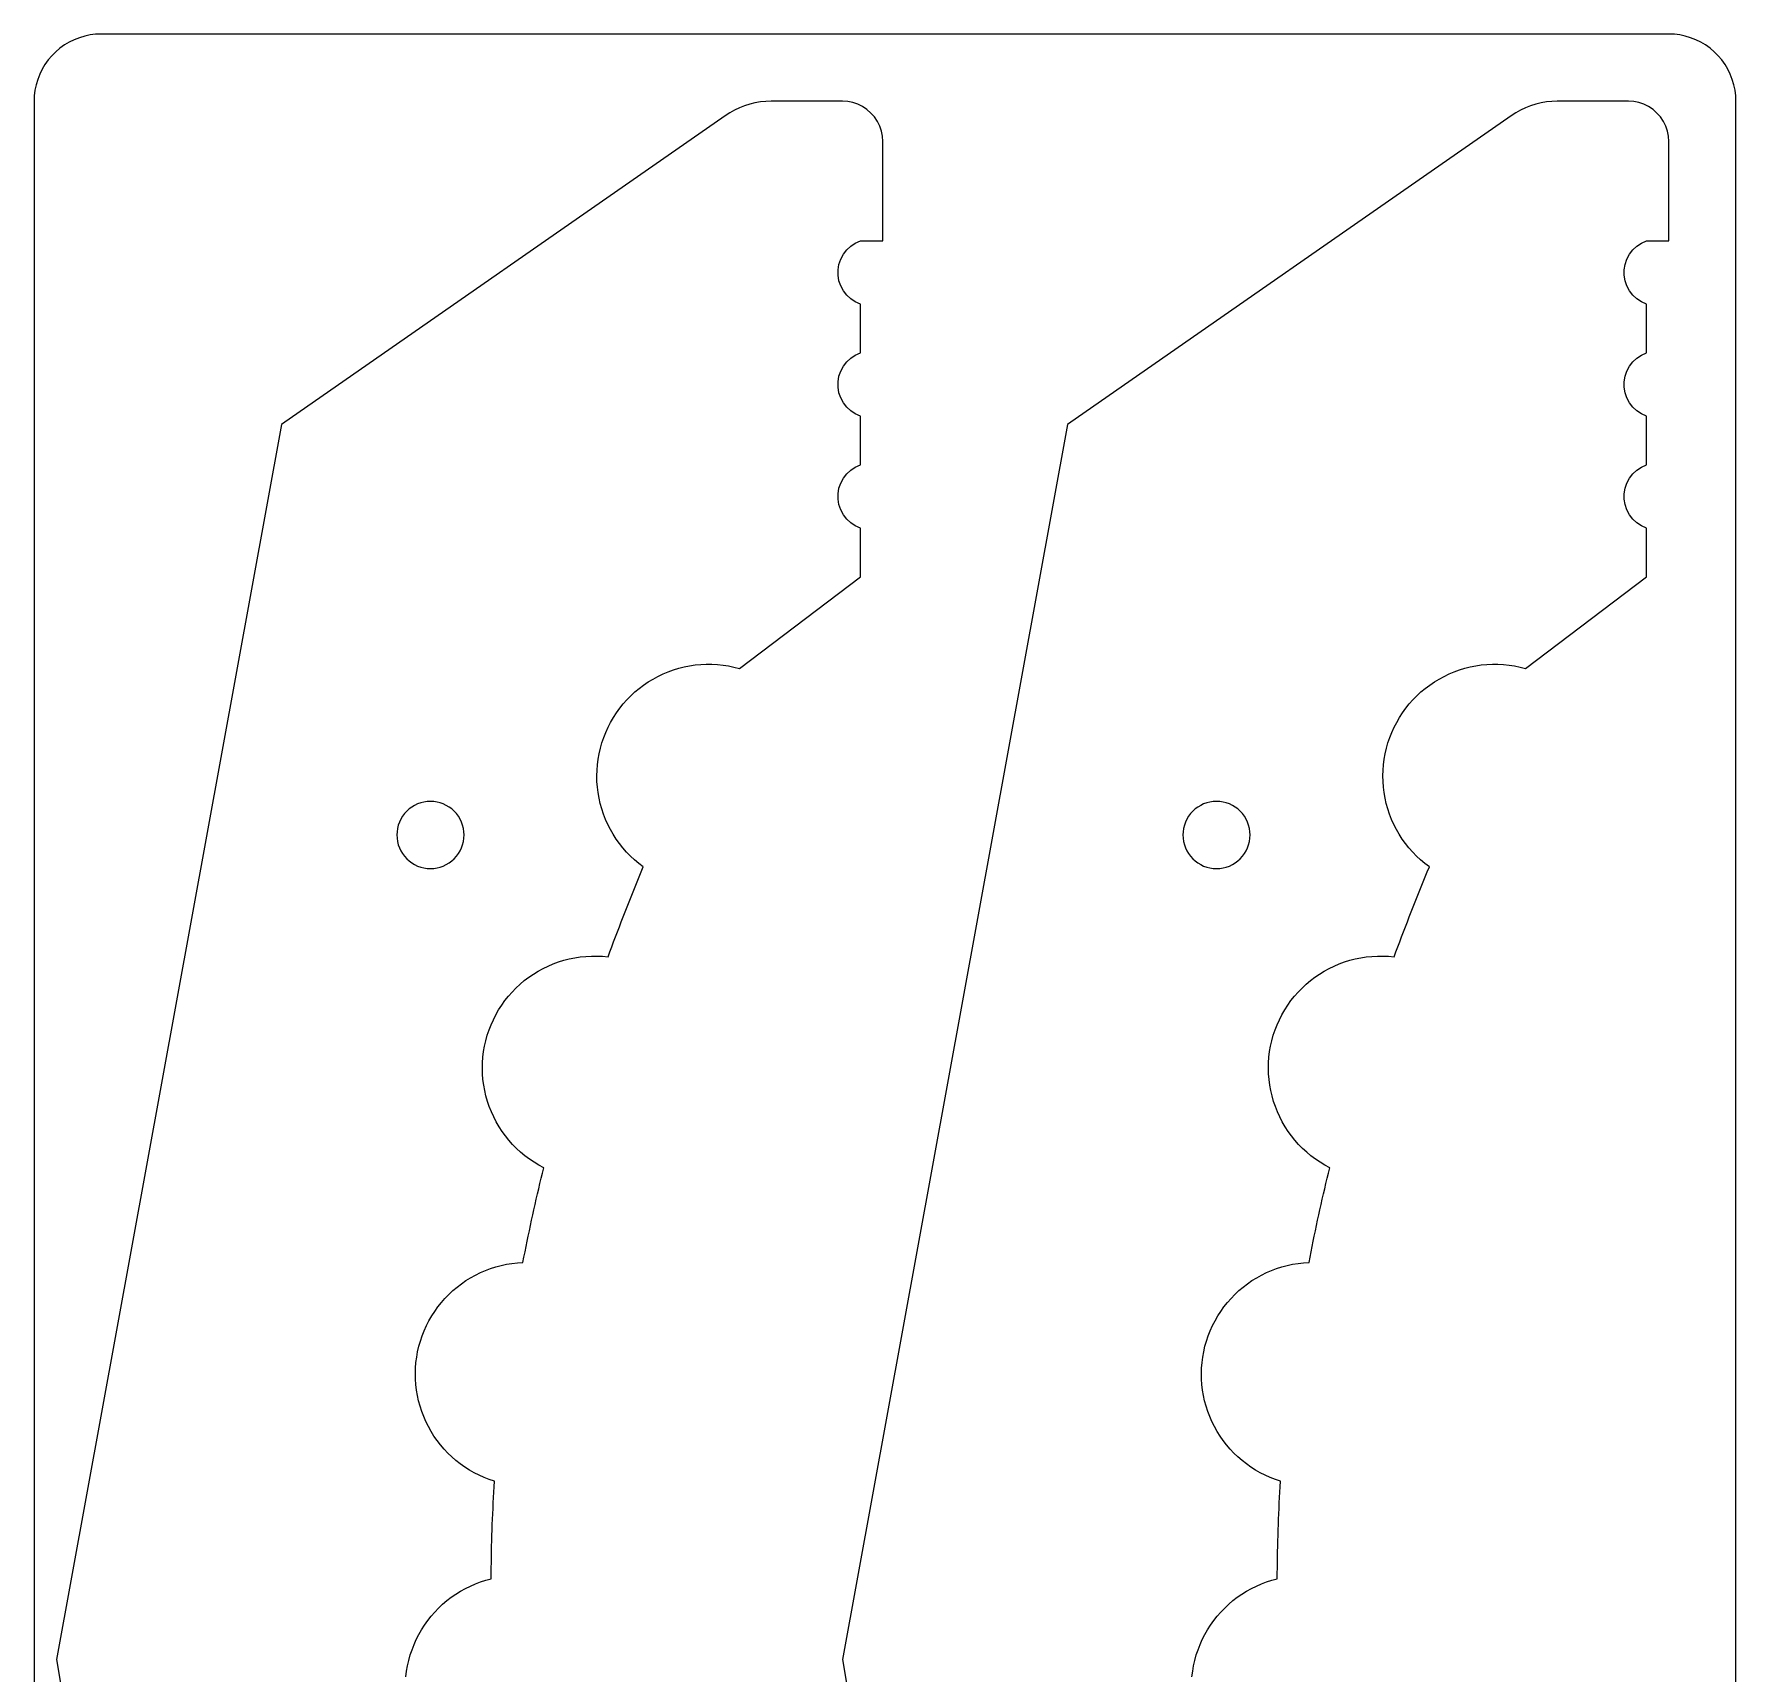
# Model space of a CAD drawing. Extents: x 1 to 481, y 1 to 148.
# Drawn here: x 1 to 77, y 74.5 to 147.7 of the extents above; entities that cross this region are included whole.
import ezdxf

# ---------------------------------------------------------------- set-up
doc = ezdxf.new("R2010")
doc.units = 0
doc.layers.get('0').update_dxf_attribs({"linetype": 'CONTINUOUS'})

msp = doc.modelspace()

# ---------------------------------------------------------------- linework, layer by layer
for p, q in [((2.795, 147.445), (2.572, 147.336)), ((3.026, 147.535), (2.795, 147.445)), ((3.264, 147.606), (3.026, 147.535)), ((3.506, 147.657), (3.264, 147.606)), ((3.752, 147.687), (3.506, 147.657)), ((4, 147.698), (3.752, 147.687)), ((74, 147.698), (4, 147.698)), ((74.248, 147.687), (74, 147.698)), ((74.494, 147.657), (74.248, 147.687)), ((74.736, 147.606), (74.494, 147.657)), ((74.974, 147.535), (74.736, 147.606)), ((75.205, 147.445), (74.974, 147.535)), ((75.428, 147.336), (75.205, 147.445)), ((1.793, 146.73), (1.633, 146.54)), ((1.968, 146.905), (1.793, 146.73)), ((2.157, 147.065), (1.968, 146.905)), ((2.359, 147.209), (2.157, 147.065)), ((2.572, 147.336), (2.359, 147.209)), ((75.641, 147.209), (75.428, 147.336)), ((75.843, 147.065), (75.641, 147.209)), ((76.032, 146.905), (75.843, 147.065)), ((76.207, 146.73), (76.032, 146.905)), ((76.367, 146.54), (76.207, 146.73)), ((1.362, 146.126), (1.253, 145.903)), ((1.489, 146.339), (1.362, 146.126)), ((1.633, 146.54), (1.489, 146.339)), ((76.511, 146.339), (76.367, 146.54)), ((76.638, 146.126), (76.511, 146.339)), ((76.747, 145.903), (76.638, 146.126)), ((1.041, 145.192), (1.01, 144.945)), ((1.092, 145.434), (1.041, 145.192)), ((1.163, 145.672), (1.092, 145.434)), ((1.253, 145.903), (1.163, 145.672)), ((76.837, 145.672), (76.747, 145.903)), ((76.908, 145.434), (76.837, 145.672)), ((76.959, 145.192), (76.908, 145.434)), ((76.99, 144.945), (76.959, 145.192)), ((1.01, 144.945), (1, 144.698)), ((1, 144.698), (1, 4)), ((32.498, 144.406), (32.278, 144.302)), ((32.725, 144.494), (32.498, 144.406)), ((32.957, 144.567), (32.725, 144.494)), ((33.193, 144.624), (32.957, 144.567)), ((33.433, 144.665), (33.193, 144.624)), ((33.675, 144.69), (33.433, 144.665)), ((33.918, 144.698), (33.675, 144.69)), ((37.099, 144.698), (33.918, 144.698)), ((37.334, 144.682), (37.099, 144.698)), ((37.565, 144.636), (37.334, 144.682)), ((37.788, 144.561), (37.565, 144.636)), ((37.999, 144.457), (37.788, 144.561)), ((38.195, 144.326), (37.999, 144.457)), ((67.599, 144.406), (67.379, 144.302)), ((67.826, 144.494), (67.599, 144.406)), ((68.058, 144.567), (67.826, 144.494)), ((68.295, 144.624), (68.058, 144.567)), ((68.535, 144.665), (68.295, 144.624)), ((68.777, 144.69), (68.535, 144.665)), ((69.02, 144.698), (68.777, 144.69)), ((72.2, 144.698), (69.02, 144.698)), ((72.435, 144.682), (72.2, 144.698)), ((72.666, 144.636), (72.435, 144.682)), ((72.889, 144.561), (72.666, 144.636)), ((73.1, 144.457), (72.889, 144.561)), ((73.296, 144.326), (73.1, 144.457)), ((77, 144.698), (76.99, 144.945)), ((77, 4), (77, 144.698)), ((31.861, 144.052), (12.048, 130.255)), ((32.065, 144.184), (31.861, 144.052)), ((32.278, 144.302), (32.065, 144.184)), ((38.372, 144.171), (38.195, 144.326)), ((38.527, 143.994), (38.372, 144.171)), ((38.658, 143.798), (38.527, 143.994)), ((38.762, 143.587), (38.658, 143.798)), ((66.962, 144.052), (47.149, 130.255)), ((67.167, 144.184), (66.962, 144.052)), ((67.379, 144.302), (67.167, 144.184)), ((73.473, 144.171), (73.296, 144.326)), ((73.628, 143.994), (73.473, 144.171)), ((73.759, 143.798), (73.628, 143.994)), ((73.863, 143.587), (73.759, 143.798)), ((38.837, 143.364), (38.762, 143.587)), ((38.883, 143.133), (38.837, 143.364)), ((38.899, 142.898), (38.883, 143.133)), ((38.899, 138.463), (38.899, 142.898)), ((73.939, 143.364), (73.863, 143.587)), ((73.985, 143.133), (73.939, 143.364)), ((74, 142.898), (73.985, 143.133)), ((74, 138.463), (74, 142.898)), ((37.47, 138.226), (37.674, 138.362)), ((37.674, 138.362), (37.899, 138.463)), ((37.899, 138.463), (38.899, 138.463)), ((72.571, 138.226), (72.776, 138.362)), ((72.776, 138.362), (73, 138.463)), ((73, 138.463), (74, 138.463)), ((36.944, 137.414), (37.023, 137.647)), ((37.023, 137.647), (37.14, 137.864)), ((37.14, 137.864), (37.29, 138.059)), ((37.29, 138.059), (37.47, 138.226)), ((72.045, 137.414), (72.125, 137.647)), ((72.125, 137.647), (72.241, 137.864)), ((72.241, 137.864), (72.391, 138.059)), ((72.391, 138.059), (72.571, 138.226)), ((36.904, 137.172), (36.944, 137.414)), ((36.904, 136.926), (36.904, 137.172)), ((36.944, 136.683), (36.904, 136.926)), ((72.005, 137.172), (72.045, 137.414)), ((72.005, 136.926), (72.005, 137.172)), ((72.045, 136.683), (72.005, 136.926)), ((37.023, 136.45), (36.944, 136.683)), ((37.14, 136.234), (37.023, 136.45)), ((37.29, 136.039), (37.14, 136.234)), ((72.125, 136.45), (72.045, 136.683)), ((72.241, 136.234), (72.125, 136.45)), ((72.391, 136.039), (72.241, 136.234)), ((37.47, 135.871), (37.29, 136.039)), ((37.674, 135.735), (37.47, 135.871)), ((37.899, 135.635), (37.674, 135.735)), ((37.899, 133.463), (37.899, 135.635)), ((72.571, 135.871), (72.391, 136.039)), ((72.776, 135.735), (72.571, 135.871)), ((73, 135.635), (72.776, 135.735)), ((73, 133.463), (73, 135.635)), ((37.14, 132.864), (37.29, 133.059)), ((37.29, 133.059), (37.47, 133.226)), ((37.47, 133.226), (37.674, 133.362)), ((37.674, 133.362), (37.899, 133.463)), ((72.241, 132.864), (72.391, 133.059)), ((72.391, 133.059), (72.571, 133.226)), ((72.571, 133.226), (72.776, 133.362)), ((72.776, 133.362), (73, 133.463)), ((36.904, 132.172), (36.944, 132.414)), ((36.944, 132.414), (37.023, 132.647)), ((37.023, 132.647), (37.14, 132.864)), ((72.005, 132.172), (72.045, 132.414)), ((72.045, 132.414), (72.125, 132.647)), ((72.125, 132.647), (72.241, 132.864)), ((36.904, 131.926), (36.904, 132.172)), ((36.944, 131.683), (36.904, 131.926)), ((37.023, 131.45), (36.944, 131.683)), ((72.005, 131.926), (72.005, 132.172)), ((72.045, 131.683), (72.005, 131.926)), ((72.125, 131.45), (72.045, 131.683)), ((37.14, 131.234), (37.023, 131.45)), ((37.29, 131.039), (37.14, 131.234)), ((37.47, 130.871), (37.29, 131.039)), ((37.674, 130.735), (37.47, 130.871)), ((37.899, 130.635), (37.674, 130.735)), ((72.241, 131.234), (72.125, 131.45)), ((72.391, 131.039), (72.241, 131.234)), ((72.571, 130.871), (72.391, 131.039)), ((72.776, 130.735), (72.571, 130.871)), ((73, 130.635), (72.776, 130.735)), ((12.048, 130.255), (2, 75.115)), ((47.149, 130.255), (37.101, 75.115)), ((37.899, 128.463), (37.899, 130.635)), ((73, 128.463), (73, 130.635)), ((37.674, 128.362), (37.899, 128.463)), ((72.776, 128.362), (73, 128.463)), ((37.023, 127.647), (37.14, 127.864)), ((37.14, 127.864), (37.29, 128.059)), ((37.29, 128.059), (37.47, 128.226)), ((37.47, 128.226), (37.674, 128.362)), ((72.125, 127.647), (72.241, 127.864)), ((72.241, 127.864), (72.391, 128.059)), ((72.391, 128.059), (72.571, 128.226)), ((72.571, 128.226), (72.776, 128.362)), ((36.904, 127.172), (36.944, 127.414)), ((36.904, 126.926), (36.904, 127.172)), ((36.944, 126.683), (36.904, 126.926)), ((36.944, 127.414), (37.023, 127.647)), ((72.005, 127.172), (72.045, 127.414)), ((72.005, 126.926), (72.005, 127.172)), ((72.045, 126.683), (72.005, 126.926)), ((72.045, 127.414), (72.125, 127.647)), ((37.023, 126.45), (36.944, 126.683)), ((37.14, 126.234), (37.023, 126.45)), ((37.29, 126.039), (37.14, 126.234)), ((72.125, 126.45), (72.045, 126.683)), ((72.241, 126.234), (72.125, 126.45)), ((72.391, 126.039), (72.241, 126.234)), ((37.47, 125.871), (37.29, 126.039)), ((37.674, 125.735), (37.47, 125.871)), ((37.899, 125.635), (37.674, 125.735)), ((37.899, 123.463), (37.899, 125.635)), ((72.571, 125.871), (72.391, 126.039)), ((72.776, 125.735), (72.571, 125.871)), ((73, 125.635), (72.776, 125.735)), ((73, 123.463), (73, 125.635)), ((32.499, 119.371), (37.899, 123.463)), ((67.6, 119.371), (73, 123.463)), ((29.552, 119.304), (29.79, 119.377)), ((29.79, 119.377), (30.032, 119.438)), ((30.032, 119.438), (30.276, 119.487)), ((30.276, 119.487), (30.523, 119.524)), ((30.523, 119.524), (30.771, 119.548)), ((30.771, 119.548), (31.02, 119.56)), ((31.02, 119.56), (31.27, 119.559)), ((31.27, 119.559), (31.519, 119.546)), ((31.519, 119.546), (31.767, 119.521)), ((31.767, 119.521), (32.013, 119.483)), ((32.013, 119.483), (32.257, 119.433)), ((32.257, 119.433), (32.499, 119.371)), ((64.653, 119.304), (64.891, 119.377)), ((64.891, 119.377), (65.133, 119.438)), ((65.133, 119.438), (65.377, 119.487)), ((65.377, 119.487), (65.624, 119.524)), ((65.624, 119.524), (65.872, 119.548)), ((65.872, 119.548), (66.121, 119.56)), ((66.121, 119.56), (66.371, 119.559)), ((66.371, 119.559), (66.62, 119.546)), ((66.62, 119.546), (66.868, 119.521)), ((66.868, 119.521), (67.114, 119.483)), ((67.114, 119.483), (67.359, 119.433)), ((67.359, 119.433), (67.6, 119.371)), ((28.024, 118.477), (28.223, 118.627)), ((28.223, 118.627), (28.43, 118.767)), ((28.43, 118.767), (28.643, 118.897)), ((28.643, 118.897), (28.862, 119.015)), ((28.862, 119.015), (29.087, 119.123)), ((29.087, 119.123), (29.317, 119.219)), ((29.317, 119.219), (29.552, 119.304)), ((63.126, 118.477), (63.325, 118.627)), ((63.325, 118.627), (63.531, 118.767)), ((63.531, 118.767), (63.744, 118.897)), ((63.744, 118.897), (63.963, 119.015)), ((63.963, 119.015), (64.188, 119.123)), ((64.188, 119.123), (64.418, 119.219)), ((64.418, 119.219), (64.653, 119.304)), ((27.31, 117.783), (27.475, 117.97)), ((27.475, 117.97), (27.65, 118.148)), ((27.65, 118.148), (27.833, 118.317)), ((27.833, 118.317), (28.024, 118.477)), ((62.411, 117.783), (62.577, 117.97)), ((62.577, 117.97), (62.751, 118.148)), ((62.751, 118.148), (62.934, 118.317)), ((62.934, 118.317), (63.126, 118.477)), ((26.747, 116.961), (26.872, 117.177)), ((26.872, 117.177), (27.008, 117.386)), ((27.008, 117.386), (27.154, 117.588)), ((27.154, 117.588), (27.31, 117.783)), ((61.849, 116.961), (61.974, 117.177)), ((61.974, 117.177), (62.109, 117.386)), ((62.109, 117.386), (62.255, 117.588)), ((62.255, 117.588), (62.411, 117.783)), ((26.359, 116.044), (26.439, 116.281)), ((26.439, 116.281), (26.53, 116.513)), ((26.53, 116.513), (26.633, 116.74)), ((26.633, 116.74), (26.747, 116.961)), ((61.46, 116.044), (61.54, 116.281)), ((61.54, 116.281), (61.631, 116.513)), ((61.631, 116.513), (61.734, 116.74)), ((61.734, 116.74), (61.849, 116.961)), ((26.191, 115.316), (26.235, 115.561)), ((26.235, 115.561), (26.291, 115.804)), ((26.291, 115.804), (26.359, 116.044)), ((61.292, 115.316), (61.336, 115.561)), ((61.336, 115.561), (61.392, 115.804)), ((61.392, 115.804), (61.46, 116.044)), ((26.134, 114.571), (26.14, 114.82)), ((26.14, 114.82), (26.159, 115.069)), ((26.159, 115.069), (26.191, 115.316)), ((61.235, 114.571), (61.241, 114.82)), ((61.241, 114.82), (61.261, 115.069)), ((61.261, 115.069), (61.292, 115.316)), ((26.139, 114.321), (26.134, 114.571)), ((26.157, 114.073), (26.139, 114.321)), ((26.188, 113.825), (26.157, 114.073)), ((61.241, 114.321), (61.235, 114.571)), ((61.259, 114.073), (61.241, 114.321)), ((61.289, 113.825), (61.259, 114.073)), ((17.996, 113.256), (17.869, 113.18)), ((18.129, 113.319), (17.996, 113.256)), ((18.267, 113.369), (18.129, 113.319)), ((18.41, 113.404), (18.267, 113.369)), ((18.556, 113.426), (18.41, 113.404)), ((18.703, 113.433), (18.556, 113.426)), ((18.85, 113.426), (18.703, 113.433)), ((18.995, 113.404), (18.85, 113.426)), ((19.138, 113.369), (18.995, 113.404)), ((19.277, 113.319), (19.138, 113.369)), ((19.41, 113.256), (19.277, 113.319)), ((19.536, 113.18), (19.41, 113.256)), ((26.231, 113.58), (26.188, 113.825)), ((26.286, 113.336), (26.231, 113.58)), ((26.353, 113.096), (26.286, 113.336)), ((53.097, 113.256), (52.971, 113.18)), ((53.23, 113.319), (53.097, 113.256)), ((53.369, 113.369), (53.23, 113.319)), ((53.511, 113.404), (53.369, 113.369)), ((53.657, 113.426), (53.511, 113.404)), ((53.804, 113.433), (53.657, 113.426)), ((53.951, 113.426), (53.804, 113.433)), ((54.097, 113.404), (53.951, 113.426)), ((54.239, 113.369), (54.097, 113.404)), ((54.378, 113.319), (54.239, 113.369)), ((54.511, 113.256), (54.378, 113.319)), ((54.637, 113.18), (54.511, 113.256)), ((61.332, 113.58), (61.289, 113.825)), ((61.387, 113.336), (61.332, 113.58)), ((61.454, 113.096), (61.387, 113.336)), ((17.317, 112.507), (17.267, 112.369)), ((17.38, 112.64), (17.317, 112.507)), ((17.456, 112.767), (17.38, 112.64)), ((17.543, 112.885), (17.456, 112.767)), ((17.642, 112.994), (17.543, 112.885)), ((17.751, 113.093), (17.642, 112.994)), ((17.869, 113.18), (17.751, 113.093)), ((19.654, 113.093), (19.536, 113.18)), ((19.763, 112.994), (19.654, 113.093)), ((19.862, 112.885), (19.763, 112.994)), ((19.95, 112.767), (19.862, 112.885)), ((20.026, 112.64), (19.95, 112.767)), ((20.089, 112.507), (20.026, 112.64)), ((20.138, 112.369), (20.089, 112.507)), ((26.432, 112.86), (26.353, 113.096)), ((26.523, 112.627), (26.432, 112.86)), ((26.625, 112.4), (26.523, 112.627)), ((52.418, 112.507), (52.369, 112.369)), ((52.481, 112.64), (52.418, 112.507)), ((52.557, 112.767), (52.481, 112.64)), ((52.644, 112.885), (52.557, 112.767)), ((52.743, 112.994), (52.644, 112.885)), ((52.852, 113.093), (52.743, 112.994)), ((52.971, 113.18), (52.852, 113.093)), ((54.756, 113.093), (54.637, 113.18)), ((54.865, 112.994), (54.756, 113.093)), ((54.964, 112.885), (54.865, 112.994)), ((55.051, 112.767), (54.964, 112.885)), ((55.127, 112.64), (55.051, 112.767)), ((55.19, 112.507), (55.127, 112.64)), ((55.239, 112.369), (55.19, 112.507)), ((61.533, 112.86), (61.454, 113.096)), ((61.624, 112.627), (61.533, 112.86)), ((61.726, 112.4), (61.624, 112.627)), ((17.21, 112.08), (17.203, 111.933)), ((17.203, 111.933), (17.21, 111.786)), ((17.232, 112.226), (17.21, 112.08)), ((17.21, 111.786), (17.232, 111.641)), ((17.267, 112.369), (17.232, 112.226)), ((20.174, 112.226), (20.138, 112.369)), ((20.196, 112.08), (20.174, 112.226)), ((20.174, 111.641), (20.196, 111.786)), ((20.203, 111.933), (20.196, 112.08)), ((20.196, 111.786), (20.203, 111.933)), ((26.738, 112.178), (26.625, 112.4)), ((26.862, 111.962), (26.738, 112.178)), ((26.997, 111.752), (26.862, 111.962)), ((27.143, 111.549), (26.997, 111.752)), ((52.311, 112.08), (52.304, 111.933)), ((52.304, 111.933), (52.311, 111.786)), ((52.333, 112.226), (52.311, 112.08)), ((52.311, 111.786), (52.333, 111.641)), ((52.369, 112.369), (52.333, 112.226)), ((55.275, 112.226), (55.239, 112.369)), ((55.297, 112.08), (55.275, 112.226)), ((55.275, 111.641), (55.297, 111.786)), ((55.304, 111.933), (55.297, 112.08)), ((55.297, 111.786), (55.304, 111.933)), ((61.839, 112.178), (61.726, 112.4)), ((61.964, 111.962), (61.839, 112.178)), ((62.099, 111.752), (61.964, 111.962)), ((62.244, 111.549), (62.099, 111.752)), ((17.232, 111.641), (17.267, 111.498)), ((17.267, 111.498), (17.317, 111.359)), ((17.317, 111.359), (17.38, 111.226)), ((17.38, 111.226), (17.456, 111.1)), ((17.456, 111.1), (17.543, 110.982)), ((17.543, 110.982), (17.642, 110.873)), ((19.763, 110.873), (19.862, 110.982)), ((19.862, 110.982), (19.95, 111.1)), ((19.95, 111.1), (20.026, 111.226)), ((20.026, 111.226), (20.089, 111.359)), ((20.089, 111.359), (20.138, 111.498)), ((20.138, 111.498), (20.174, 111.641)), ((27.298, 111.354), (27.143, 111.549)), ((27.462, 111.167), (27.298, 111.354)), ((27.636, 110.988), (27.462, 111.167)), ((27.819, 110.818), (27.636, 110.988)), ((52.333, 111.641), (52.369, 111.498)), ((52.369, 111.498), (52.418, 111.359)), ((52.418, 111.359), (52.481, 111.226)), ((52.481, 111.226), (52.557, 111.1)), ((52.557, 111.1), (52.644, 110.982)), ((52.644, 110.982), (52.743, 110.873)), ((54.865, 110.873), (54.964, 110.982)), ((54.964, 110.982), (55.051, 111.1)), ((55.051, 111.1), (55.127, 111.226)), ((55.127, 111.226), (55.19, 111.359)), ((55.19, 111.359), (55.239, 111.498)), ((55.239, 111.498), (55.275, 111.641)), ((62.399, 111.354), (62.244, 111.549)), ((62.564, 111.167), (62.399, 111.354)), ((62.737, 110.988), (62.564, 111.167)), ((62.92, 110.818), (62.737, 110.988)), ((17.642, 110.873), (17.751, 110.774)), ((17.751, 110.774), (17.869, 110.686)), ((17.869, 110.686), (17.996, 110.61)), ((17.996, 110.61), (18.129, 110.547)), ((18.129, 110.547), (18.267, 110.498)), ((18.267, 110.498), (18.41, 110.462)), ((18.41, 110.462), (18.556, 110.44)), ((18.556, 110.44), (18.703, 110.433)), ((18.703, 110.433), (18.85, 110.44)), ((18.85, 110.44), (18.995, 110.462)), ((18.995, 110.462), (19.138, 110.498)), ((19.138, 110.498), (19.277, 110.547)), ((19.277, 110.547), (19.41, 110.61)), ((19.41, 110.61), (19.536, 110.686)), ((19.536, 110.686), (19.654, 110.774)), ((19.654, 110.774), (19.763, 110.873)), ((28.009, 110.657), (27.819, 110.818)), ((28.208, 110.506), (28.009, 110.657)), ((28.024, 110.064), (28.116, 110.285)), ((28.116, 110.285), (28.208, 110.506)), ((52.743, 110.873), (52.852, 110.774)), ((52.852, 110.774), (52.971, 110.686)), ((52.971, 110.686), (53.097, 110.61)), ((53.097, 110.61), (53.23, 110.547)), ((53.23, 110.547), (53.369, 110.498)), ((53.369, 110.498), (53.511, 110.462)), ((53.511, 110.462), (53.657, 110.44)), ((53.657, 110.44), (53.804, 110.433)), ((53.804, 110.433), (53.951, 110.44)), ((53.951, 110.44), (54.097, 110.462)), ((54.097, 110.462), (54.239, 110.498)), ((54.239, 110.498), (54.378, 110.547)), ((54.378, 110.547), (54.511, 110.61)), ((54.511, 110.61), (54.637, 110.686)), ((54.637, 110.686), (54.756, 110.774)), ((54.756, 110.774), (54.865, 110.873)), ((63.111, 110.657), (62.92, 110.818)), ((63.309, 110.506), (63.111, 110.657)), ((63.125, 110.064), (63.217, 110.285)), ((63.217, 110.285), (63.309, 110.506)), ((27.752, 109.398), (27.842, 109.62)), ((27.842, 109.62), (27.933, 109.842)), ((27.933, 109.842), (28.024, 110.064)), ((62.853, 109.398), (62.943, 109.62)), ((62.943, 109.62), (63.034, 109.842)), ((63.034, 109.842), (63.125, 110.064)), ((27.398, 108.507), (27.485, 108.73)), ((27.485, 108.73), (27.574, 108.953)), ((27.574, 108.953), (27.662, 109.176)), ((27.662, 109.176), (27.752, 109.398)), ((62.499, 108.507), (62.587, 108.73)), ((62.587, 108.73), (62.675, 108.953)), ((62.675, 108.953), (62.764, 109.176)), ((62.764, 109.176), (62.853, 109.398)), ((27.138, 107.837), (27.224, 108.061)), ((27.224, 108.061), (27.31, 108.284)), ((27.31, 108.284), (27.398, 108.507)), ((62.239, 107.837), (62.325, 108.061)), ((62.325, 108.061), (62.412, 108.284)), ((62.412, 108.284), (62.499, 108.507)), ((26.8, 106.94), (26.883, 107.165)), ((26.883, 107.165), (26.968, 107.389)), ((26.968, 107.389), (27.052, 107.613)), ((27.052, 107.613), (27.138, 107.837)), ((61.901, 106.94), (61.985, 107.165)), ((61.985, 107.165), (62.069, 107.389)), ((62.069, 107.389), (62.154, 107.613)), ((62.154, 107.613), (62.239, 107.837)), ((24.898, 106.4), (25.143, 106.45)), ((25.143, 106.45), (25.39, 106.488)), ((25.39, 106.488), (25.638, 106.513)), ((25.638, 106.513), (25.887, 106.526)), ((25.887, 106.526), (26.136, 106.526)), ((26.136, 106.526), (26.386, 106.514)), ((26.386, 106.514), (26.634, 106.49)), ((26.634, 106.49), (26.717, 106.715)), ((26.717, 106.715), (26.8, 106.94)), ((60, 106.4), (60.244, 106.45)), ((60.244, 106.45), (60.491, 106.488)), ((60.491, 106.488), (60.739, 106.513)), ((60.739, 106.513), (60.988, 106.526)), ((60.988, 106.526), (61.238, 106.526)), ((61.238, 106.526), (61.487, 106.514)), ((61.487, 106.514), (61.735, 106.49)), ((61.735, 106.49), (61.818, 106.715)), ((61.818, 106.715), (61.901, 106.94)), ((23.093, 105.58), (23.299, 105.721)), ((23.299, 105.721), (23.511, 105.852)), ((23.511, 105.852), (23.73, 105.972)), ((23.73, 105.972), (23.955, 106.08)), ((23.955, 106.08), (24.184, 106.178)), ((24.184, 106.178), (24.419, 106.264)), ((24.419, 106.264), (24.657, 106.338)), ((24.657, 106.338), (24.898, 106.4)), ((58.194, 105.58), (58.4, 105.721)), ((58.4, 105.721), (58.612, 105.852)), ((58.612, 105.852), (58.831, 105.972)), ((58.831, 105.972), (59.056, 106.08)), ((59.056, 106.08), (59.285, 106.178)), ((59.285, 106.178), (59.52, 106.264)), ((59.52, 106.264), (59.758, 106.338)), ((59.758, 106.338), (60, 106.4)), ((22.183, 104.731), (22.347, 104.919)), ((22.347, 104.919), (22.521, 105.098)), ((22.521, 105.098), (22.704, 105.268)), ((22.704, 105.268), (22.894, 105.429)), ((22.894, 105.429), (23.093, 105.58)), ((57.284, 104.731), (57.449, 104.919)), ((57.449, 104.919), (57.622, 105.098)), ((57.622, 105.098), (57.805, 105.268)), ((57.805, 105.268), (57.996, 105.429)), ((57.996, 105.429), (58.194, 105.58)), ((21.624, 103.906), (21.748, 104.123)), ((21.748, 104.123), (21.883, 104.333)), ((21.883, 104.333), (22.028, 104.536)), ((22.028, 104.536), (22.183, 104.731)), ((56.725, 103.906), (56.849, 104.123)), ((56.849, 104.123), (56.984, 104.333)), ((56.984, 104.333), (57.129, 104.536)), ((57.129, 104.536), (57.284, 104.731)), ((21.318, 103.224), (21.409, 103.456)), ((21.409, 103.456), (21.511, 103.684)), ((21.511, 103.684), (21.624, 103.906)), ((56.419, 103.224), (56.51, 103.456)), ((56.51, 103.456), (56.612, 103.684)), ((56.612, 103.684), (56.725, 103.906)), ((21.118, 102.503), (21.173, 102.746)), ((21.173, 102.746), (21.239, 102.987)), ((21.239, 102.987), (21.318, 103.224)), ((56.219, 102.503), (56.274, 102.746)), ((56.274, 102.746), (56.341, 102.987)), ((56.341, 102.987), (56.419, 103.224)), ((21.027, 101.76), (21.045, 102.009)), ((21.045, 102.009), (21.075, 102.257)), ((21.075, 102.257), (21.118, 102.503)), ((56.128, 101.76), (56.146, 102.009)), ((56.146, 102.009), (56.177, 102.257)), ((56.177, 102.257), (56.219, 102.503)), ((21.022, 101.511), (21.027, 101.76)), ((21.029, 101.262), (21.022, 101.511)), ((21.048, 101.013), (21.029, 101.262)), ((56.123, 101.511), (56.128, 101.76)), ((56.13, 101.262), (56.123, 101.511)), ((56.15, 101.013), (56.13, 101.262)), ((21.08, 100.765), (21.048, 101.013)), ((21.124, 100.52), (21.08, 100.765)), ((21.181, 100.277), (21.124, 100.52)), ((56.182, 100.765), (56.15, 101.013)), ((56.226, 100.52), (56.182, 100.765)), ((56.282, 100.277), (56.226, 100.52)), ((21.249, 100.037), (21.181, 100.277)), ((21.33, 99.801), (21.249, 100.037)), ((21.422, 99.569), (21.33, 99.801)), ((21.525, 99.342), (21.422, 99.569)), ((56.351, 100.037), (56.282, 100.277)), ((56.431, 99.801), (56.351, 100.037)), ((56.523, 99.569), (56.431, 99.801)), ((56.626, 99.342), (56.523, 99.569)), ((21.64, 99.12), (21.525, 99.342)), ((21.765, 98.904), (21.64, 99.12)), ((21.901, 98.695), (21.765, 98.904)), ((56.741, 99.12), (56.626, 99.342)), ((56.867, 98.904), (56.741, 99.12)), ((57.003, 98.695), (56.867, 98.904)), ((22.048, 98.493), (21.901, 98.695)), ((22.204, 98.299), (22.048, 98.493)), ((22.37, 98.112), (22.204, 98.299)), ((22.545, 97.934), (22.37, 98.112)), ((57.149, 98.493), (57.003, 98.695)), ((57.305, 98.299), (57.149, 98.493)), ((57.471, 98.112), (57.305, 98.299)), ((57.646, 97.934), (57.471, 98.112)), ((22.729, 97.765), (22.545, 97.934)), ((22.92, 97.606), (22.729, 97.765)), ((23.12, 97.456), (22.92, 97.606)), ((23.327, 97.316), (23.12, 97.456)), ((23.54, 97.187), (23.327, 97.316)), ((57.83, 97.765), (57.646, 97.934)), ((58.022, 97.606), (57.83, 97.765)), ((58.221, 97.456), (58.022, 97.606)), ((58.428, 97.316), (58.221, 97.456)), ((58.641, 97.187), (58.428, 97.316)), ((23.76, 97.069), (23.54, 97.187)), ((23.591, 96.369), (23.646, 96.602)), ((23.646, 96.602), (23.703, 96.835)), ((23.703, 96.835), (23.76, 97.069)), ((58.861, 97.069), (58.641, 97.187)), ((58.692, 96.369), (58.748, 96.602)), ((58.748, 96.602), (58.804, 96.835)), ((58.804, 96.835), (58.861, 97.069)), ((23.427, 95.667), (23.481, 95.901)), ((23.481, 95.901), (23.535, 96.135)), ((23.535, 96.135), (23.591, 96.369)), ((58.529, 95.667), (58.582, 95.901)), ((58.582, 95.901), (58.637, 96.135)), ((58.637, 96.135), (58.692, 96.369)), ((23.27, 94.964), (23.322, 95.198)), ((23.322, 95.198), (23.374, 95.433)), ((23.374, 95.433), (23.427, 95.667)), ((58.371, 94.964), (58.423, 95.198)), ((58.423, 95.198), (58.475, 95.433)), ((58.475, 95.433), (58.529, 95.667)), ((23.069, 94.025), (23.118, 94.26)), ((23.118, 94.26), (23.168, 94.495)), ((23.168, 94.495), (23.219, 94.729)), ((23.219, 94.729), (23.27, 94.964)), ((58.17, 94.025), (58.22, 94.26)), ((58.22, 94.26), (58.269, 94.495)), ((58.269, 94.495), (58.32, 94.729)), ((58.32, 94.729), (58.371, 94.964)), ((22.926, 93.319), (22.973, 93.554)), ((22.973, 93.554), (23.021, 93.79)), ((23.021, 93.79), (23.069, 94.025)), ((58.027, 93.319), (58.074, 93.554)), ((58.074, 93.554), (58.122, 93.79)), ((58.122, 93.79), (58.17, 94.025)), ((21.86, 92.713), (22.1, 92.764)), ((22.1, 92.764), (22.343, 92.804)), ((22.343, 92.804), (22.588, 92.832)), ((22.588, 92.832), (22.833, 92.848)), ((22.833, 92.848), (22.879, 93.083)), ((22.879, 93.083), (22.926, 93.319)), ((56.961, 92.713), (57.202, 92.764)), ((57.202, 92.764), (57.444, 92.804)), ((57.444, 92.804), (57.689, 92.832)), ((57.689, 92.832), (57.935, 92.848)), ((57.935, 92.848), (57.98, 93.083)), ((57.98, 93.083), (58.027, 93.319)), ((20.084, 91.893), (20.287, 92.032)), ((20.287, 92.032), (20.496, 92.162)), ((20.496, 92.162), (20.711, 92.282)), ((20.711, 92.282), (20.932, 92.39)), ((20.932, 92.39), (21.157, 92.488)), ((21.157, 92.488), (21.388, 92.574)), ((21.388, 92.574), (21.622, 92.649)), ((21.622, 92.649), (21.86, 92.713)), ((55.186, 91.893), (55.388, 92.032)), ((55.388, 92.032), (55.597, 92.162)), ((55.597, 92.162), (55.812, 92.282)), ((55.812, 92.282), (56.033, 92.39)), ((56.033, 92.39), (56.259, 92.488)), ((56.259, 92.488), (56.489, 92.574)), ((56.489, 92.574), (56.723, 92.649)), ((56.723, 92.649), (56.961, 92.713)), ((19.189, 91.054), (19.351, 91.239)), ((19.351, 91.239), (19.522, 91.415)), ((19.522, 91.415), (19.702, 91.584)), ((19.702, 91.584), (19.889, 91.743)), ((19.889, 91.743), (20.084, 91.893)), ((54.29, 91.054), (54.452, 91.239)), ((54.452, 91.239), (54.623, 91.415)), ((54.623, 91.415), (54.803, 91.584)), ((54.803, 91.584), (54.99, 91.743)), ((54.99, 91.743), (55.186, 91.893)), ((18.637, 90.241), (18.759, 90.454)), ((18.759, 90.454), (18.893, 90.661)), ((18.893, 90.661), (19.036, 90.861)), ((19.036, 90.861), (19.189, 91.054)), ((53.738, 90.241), (53.861, 90.454)), ((53.861, 90.454), (53.994, 90.661)), ((53.994, 90.661), (54.137, 90.861)), ((54.137, 90.861), (54.29, 91.054)), ((18.333, 89.569), (18.423, 89.797)), ((18.423, 89.797), (18.524, 90.022)), ((18.524, 90.022), (18.637, 90.241)), ((53.434, 89.569), (53.524, 89.797)), ((53.524, 89.797), (53.626, 90.022)), ((53.626, 90.022), (53.738, 90.241)), ((18.131, 88.859), (18.187, 89.099)), ((18.187, 89.099), (18.254, 89.335)), ((18.254, 89.335), (18.333, 89.569)), ((53.233, 88.859), (53.288, 89.099)), ((53.288, 89.099), (53.355, 89.335)), ((53.355, 89.335), (53.434, 89.569)), ((18.036, 88.128), (18.056, 88.373)), ((18.056, 88.373), (18.088, 88.617)), ((18.088, 88.617), (18.131, 88.859)), ((53.138, 88.128), (53.157, 88.373)), ((53.157, 88.373), (53.189, 88.617)), ((53.189, 88.617), (53.233, 88.859)), ((18.029, 87.882), (18.036, 88.128)), ((18.033, 87.636), (18.029, 87.882)), ((18.05, 87.39), (18.033, 87.636)), ((53.13, 87.882), (53.138, 88.128)), ((53.135, 87.636), (53.13, 87.882)), ((53.151, 87.39), (53.135, 87.636)), ((18.079, 87.146), (18.05, 87.39)), ((18.12, 86.903), (18.079, 87.146)), ((18.172, 86.663), (18.12, 86.903)), ((18.236, 86.425), (18.172, 86.663)), ((53.18, 87.146), (53.151, 87.39)), ((53.221, 86.903), (53.18, 87.146)), ((53.273, 86.663), (53.221, 86.903)), ((53.338, 86.425), (53.273, 86.663)), ((18.312, 86.191), (18.236, 86.425)), ((18.4, 85.961), (18.312, 86.191)), ((18.498, 85.736), (18.4, 85.961)), ((53.414, 86.191), (53.338, 86.425)), ((53.501, 85.961), (53.414, 86.191)), ((53.6, 85.736), (53.501, 85.961)), ((18.608, 85.516), (18.498, 85.736)), ((18.728, 85.301), (18.608, 85.516)), ((18.859, 85.093), (18.728, 85.301)), ((53.709, 85.516), (53.6, 85.736)), ((53.829, 85.301), (53.709, 85.516)), ((53.96, 85.093), (53.829, 85.301)), ((19, 84.891), (18.859, 85.093)), ((19.15, 84.696), (19, 84.891)), ((19.31, 84.509), (19.15, 84.696)), ((19.479, 84.33), (19.31, 84.509)), ((54.101, 84.891), (53.96, 85.093)), ((54.251, 84.696), (54.101, 84.891)), ((54.411, 84.509), (54.251, 84.696)), ((54.58, 84.33), (54.411, 84.509)), ((19.656, 84.16), (19.479, 84.33)), ((19.842, 83.998), (19.656, 84.16)), ((20.035, 83.846), (19.842, 83.998)), ((20.236, 83.704), (20.035, 83.846)), ((20.444, 83.572), (20.236, 83.704)), ((54.758, 84.16), (54.58, 84.33)), ((54.943, 83.998), (54.758, 84.16)), ((55.137, 83.846), (54.943, 83.998)), ((55.337, 83.704), (55.137, 83.846)), ((55.545, 83.572), (55.337, 83.704)), ((20.657, 83.45), (20.444, 83.572)), ((20.877, 83.338), (20.657, 83.45)), ((21.101, 83.238), (20.877, 83.338)), ((21.331, 83.149), (21.101, 83.238)), ((21.564, 83.071), (21.331, 83.149)), ((21.549, 82.829), (21.564, 83.071)), ((55.758, 83.45), (55.545, 83.572)), ((55.978, 83.338), (55.758, 83.45)), ((56.202, 83.238), (55.978, 83.338)), ((56.432, 83.149), (56.202, 83.238)), ((56.665, 83.071), (56.432, 83.149)), ((56.65, 82.829), (56.665, 83.071)), ((21.496, 81.863), (21.508, 82.105)), ((21.508, 82.105), (21.521, 82.346)), ((21.521, 82.346), (21.534, 82.588)), ((21.534, 82.588), (21.549, 82.829)), ((56.597, 81.863), (56.609, 82.105)), ((56.609, 82.105), (56.622, 82.346)), ((56.622, 82.346), (56.635, 82.588)), ((56.635, 82.588), (56.65, 82.829)), ((21.465, 81.138), (21.474, 81.38)), ((21.474, 81.38), (21.485, 81.622)), ((21.485, 81.622), (21.496, 81.863)), ((56.566, 81.138), (56.576, 81.38)), ((56.576, 81.38), (56.586, 81.622)), ((56.586, 81.622), (56.597, 81.863)), ((21.442, 80.413), (21.448, 80.655)), ((21.448, 80.655), (21.456, 80.897)), ((21.456, 80.897), (21.465, 81.138)), ((56.543, 80.413), (56.55, 80.655)), ((56.55, 80.655), (56.557, 80.897)), ((56.557, 80.897), (56.566, 81.138)), ((21.426, 79.688), (21.43, 79.929)), ((21.43, 79.929), (21.435, 80.171)), ((21.435, 80.171), (21.442, 80.413)), ((56.527, 79.688), (56.531, 79.929)), ((56.531, 79.929), (56.537, 80.171)), ((56.537, 80.171), (56.543, 80.413)), ((21.417, 78.962), (21.419, 79.204)), ((21.419, 79.204), (21.422, 79.446)), ((21.422, 79.446), (21.426, 79.688)), ((56.519, 78.962), (56.521, 79.204)), ((56.521, 79.204), (56.523, 79.446)), ((56.523, 79.446), (56.527, 79.688)), ((20.045, 78.165), (20.261, 78.286)), ((20.261, 78.286), (20.483, 78.395)), ((20.483, 78.395), (20.71, 78.494)), ((20.71, 78.494), (20.941, 78.581)), ((20.941, 78.581), (21.177, 78.656)), ((21.177, 78.656), (21.416, 78.72)), ((21.416, 78.72), (21.417, 78.962)), ((55.146, 78.165), (55.362, 78.286)), ((55.362, 78.286), (55.584, 78.395)), ((55.584, 78.395), (55.811, 78.494)), ((55.811, 78.494), (56.043, 78.581)), ((56.043, 78.581), (56.278, 78.656)), ((56.278, 78.656), (56.517, 78.72)), ((56.517, 78.72), (56.519, 78.962)), ((19.067, 77.412), (19.247, 77.582)), ((19.247, 77.582), (19.435, 77.742)), ((19.435, 77.742), (19.631, 77.893)), ((19.631, 77.893), (19.835, 78.035)), ((19.835, 78.035), (20.045, 78.165)), ((54.168, 77.412), (54.348, 77.582)), ((54.348, 77.582), (54.537, 77.742)), ((54.537, 77.742), (54.733, 77.893)), ((54.733, 77.893), (54.936, 78.035)), ((54.936, 78.035), (55.146, 78.165)), ((18.437, 76.651), (18.58, 76.853)), ((18.58, 76.853), (18.733, 77.047)), ((18.733, 77.047), (18.895, 77.234)), ((18.895, 77.234), (19.067, 77.412)), ((53.538, 76.651), (53.681, 76.853)), ((53.681, 76.853), (53.834, 77.047)), ((53.834, 77.047), (53.997, 77.234)), ((53.997, 77.234), (54.168, 77.412)), ((17.968, 75.78), (18.069, 76.006)), ((18.069, 76.006), (18.181, 76.227)), ((18.181, 76.227), (18.303, 76.442)), ((18.303, 76.442), (18.437, 76.651)), ((53.07, 75.78), (53.17, 76.006)), ((53.17, 76.006), (53.282, 76.227)), ((53.282, 76.227), (53.405, 76.442)), ((53.405, 76.442), (53.538, 76.651)), ((17.735, 75.076), (17.801, 75.315)), ((17.801, 75.315), (17.879, 75.55)), ((17.879, 75.55), (17.968, 75.78)), ((52.836, 75.076), (52.902, 75.315)), ((52.902, 75.315), (52.98, 75.55)), ((52.98, 75.55), (53.07, 75.78)), ((2, 75.115), (10.981, 22.889)), ((17.608, 74.345), (17.638, 74.591)), ((17.638, 74.591), (17.68, 74.835)), ((17.68, 74.835), (17.735, 75.076)), ((37.101, 75.115), (46.082, 22.889)), ((52.709, 74.345), (52.739, 74.591)), ((52.739, 74.591), (52.782, 74.835)), ((52.782, 74.835), (52.836, 75.076))]:
    msp.add_line(p, q)

doc.saveas('drawing.dxf')
